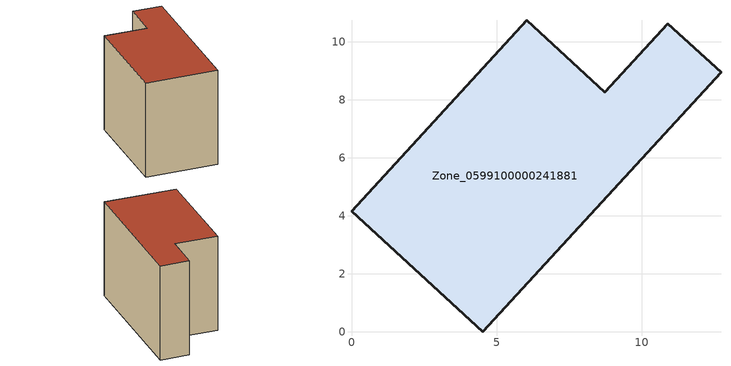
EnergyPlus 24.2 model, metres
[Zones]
Zone_0599100000241881
 floor ground (C_G): 4.53,0 0,4.16 6.04,10.74 8.74,8.26 10.9,10.62 12.74,8.94 z0
 wall outside (C_F): 4.53,0 12.74,8.94 10.9,10.62 8.74,8.26 6.04,10.74 0,4.16 4.53,0 z0:8.36
 roof outside (C_R): 0,4.16 4.53,0 12.74,8.94 10.9,10.62 8.74,8.26 6.04,10.74 z8.36
[BUILDING]
Pand.0599100000241881: North Axis=0; Terrain=City; Loads Convergence Tolerance Value=0.04; Temperature Convergence Tolerance Value=0.4; Solar Distribution=FullExterior; Maximum Number of Warmup Days=25; Minimum Number of Warmup Days=1
[Site:Location]
Rotterdam.The.Hague.AP_ZH_NLD Design_Conditions: Latitude=51.96; Longitude=4.45; Time Zone=1; Elevation=-4.5
[SITE:GROUNDTEMPERATURE:BUILDINGSURFACE]
18, 18, 18, 18, 18, 18, 18, 18, 18, 18, 18, 18
[MATERIAL] Thermal Absorptance=0.9; Solar Absorptance=0.7; Visible Absorptance=0.7
Name | Roughness | Thickness | Conductivity | Density | Specific Heat
G.TC.1975-1991 | MediumSmooth | 0.15 | 0.288461 | 540 | 1210
F.TC.1975-1991 | Rough | 0.3 | 0.230769 | 1920 | 840
R.TC.1975-1991 | MediumRough | 0.2 | 0.153846 | 1500 | 1000
[CONSTRUCTION]
C_G: G.TC.1975-1991
C_F: F.TC.1975-1991
C_R: R.TC.1975-1991
[ZONE]
Zone_0599100000241881: Type=1; Multiplier=1; Ceiling Height=Autocalculate; Volume=Autocalculate; Floor Area=autocalculate; Part of Total Floor Area=Yes
[ZONEINFILTRATION:DESIGNFLOWRATE]
Infil_Zone_0599100000241881: Zone or ZoneList or Space or SpaceList=Zone_0599100000241881; Schedule=AlwaysOn; Design Flow Rate Calculation Method=Flow/Area; Flow Rate per Floor Area=0.003; Constant Term Coefficient=1; Temperature Term Coefficient=0; Velocity Term Coefficient=0; Velocity Squared Term Coefficient=0
[HVACTEMPLATE:ZONE:IDEALLOADSAIRSYSTEM]
Zone_0599100000241881: Maximum Heating Supply Air Temperature=50; Minimum Cooling Supply Air Temperature=13; Maximum Heating Supply Air Humidity Ratio=0.0156; Minimum Cooling Supply Air Humidity Ratio=0.0077; Heating Limit=NoLimit; Cooling Limit=NoLimit; Dehumidification Control Type=ConstantSensibleHeatRatio; Cooling Sensible Heat Ratio=0.7; Dehumidification Setpoint=60; Humidification Control Type=None; Humidification Setpoint=30; Outdoor Air Method=None; Outdoor Air Flow Rate per Person=0.00944; Outdoor Air Flow Rate per Zone Floor Area=0; Outdoor Air Flow Rate per Zone=0; Demand Controlled Ventilation Type=None; Outdoor Air Economizer Type=NoEconomizer; Heat Recovery Type=None; Sensible Heat Recovery Effectiveness=0.7; Latent Heat Recovery Effectiveness=0.65
[ZONECONTROL:THERMOSTAT]
ThermostatControl_Zone_0599100000241881: Zone or ZoneList=Zone_0599100000241881; Control Type Schedule=DualSetpointControlType; Control 1=Thermostat_Zone_0599100000241881; Temperature Difference Between Cutout And Setpoint=0
[THERMOSTATSETPOINT:DUALSETPOINT]
Thermostat_Zone_0599100000241881: Heating Setpoint Temperature Schedule=HeatingSetpoint_Zone_0599100000241881; Cooling Setpoint Temperature Schedule=CoolingSetpoint_Zone_0599100000241881
[SCHEDULE:COMPACT]
HeatingSetpoint_Zone_0599100000241881: Through: 12/31, For: AllDays, Until: 24:00, 21
CoolingSetpoint_Zone_0599100000241881: Through: 12/31, For: AllDays, Until: 24:00, 24
DualSetpointControlType: Through: 12/31, For: AllDays, Until: 24:00, 4
AlwaysOn: Through: 12/31, For: AllDays, Until: 24:00, 1
